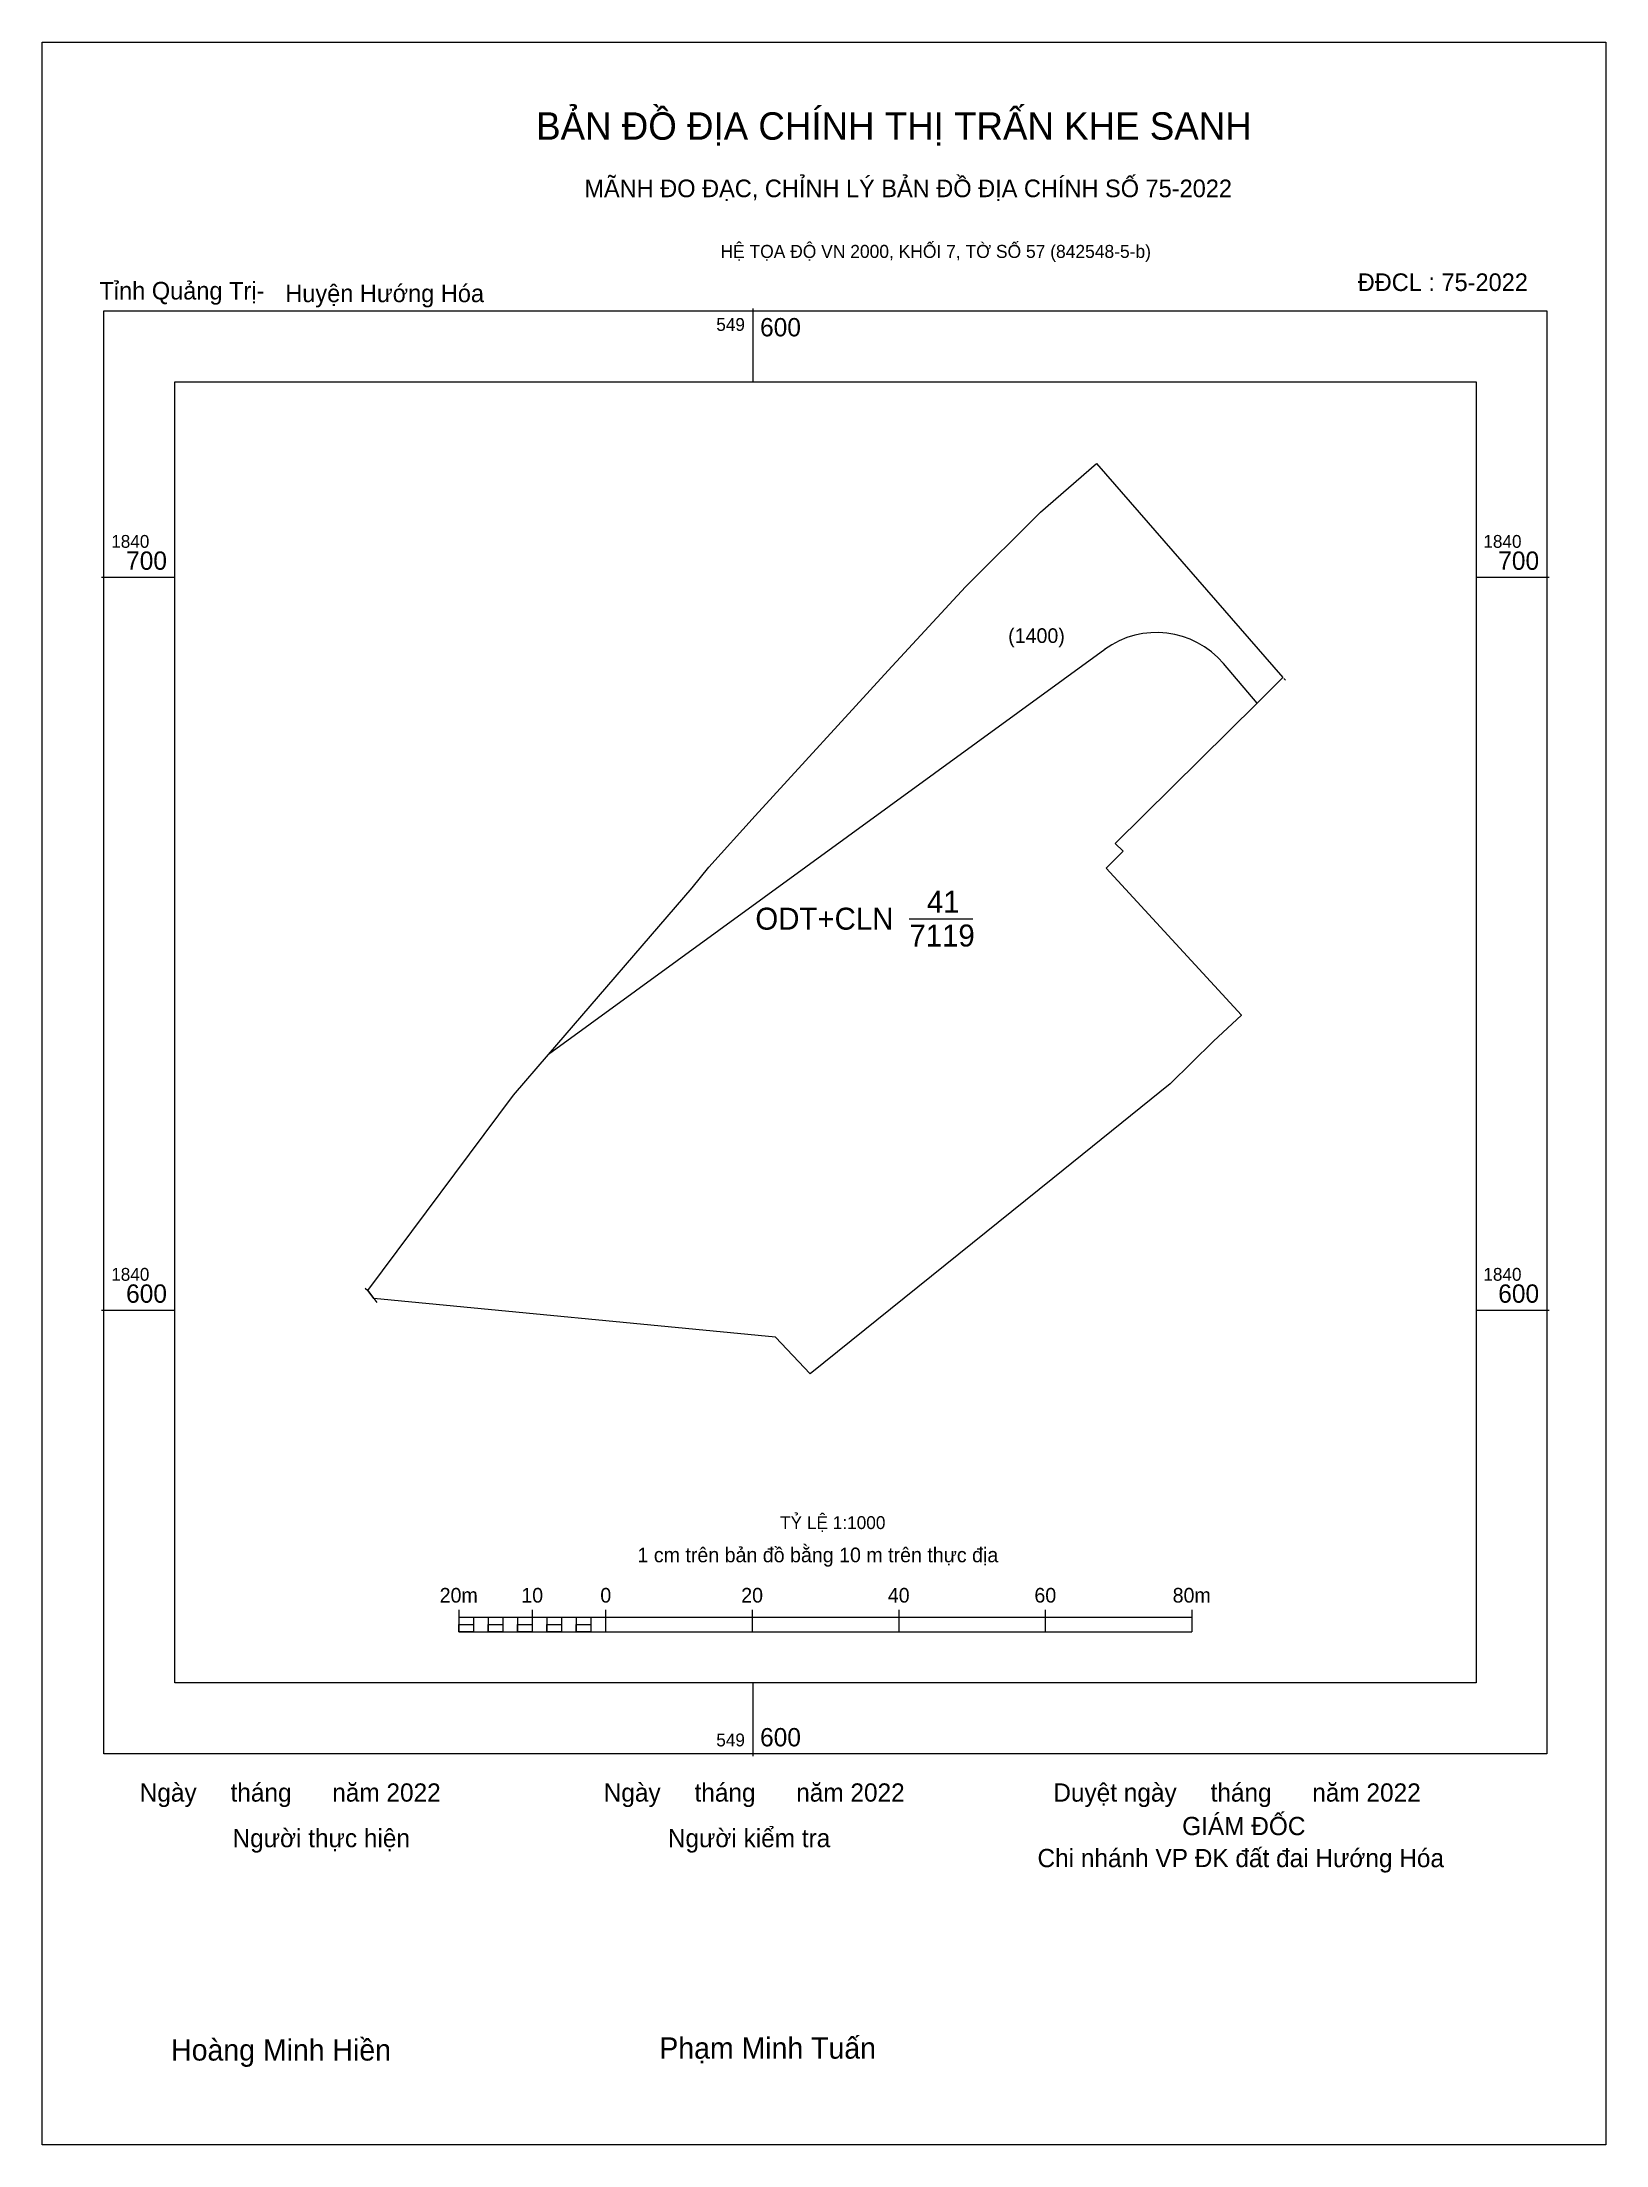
# Model space of a CAD drawing. Extents: x 548680 to 549716, y 1839491 to 1840773.
# Drawn here: x 549503 to 549716.4, y 1840486.1 to 1840773 of the extents above.
import ezdxf

# ---------------------------------------------------------------- set-up
doc = ezdxf.new("R2010")
doc.units = 0
for name, color, linetype in [('1-GT-hatchuong', 7, 'Continuous'), ('D_ODOTHICU', 7, 'Continuous'), ('Level 10', 7, 'Continuous'), ('Level 13', 7, 'Continuous'), ('Level 15', 7, 'Continuous'), ('Level 23', 7, 'Continuous'), ('Level 27', 7, 'Continuous'), ('Level 49', 7, 'Continuous'), ('Level 6', 7, 'Continuous'), ('Level 62', 7, 'Continuous'), ('Level 63', 7, 'Continuous'), ('Level 9', 7, 'Continuous')]:
    doc.layers.add(name, color=color, linetype=linetype)

msp = doc.modelspace()

# ---------------------------------------------------------------- linework, layer by layer
at = {"layer": 'D_ODOTHICU'}
for points in [[(549648.02, 1840690.14), (549572.15, 1840634.87)], [(549668.82, 1840682.8), (549664.23, 1840688.21)]]:
    msp.add_lwpolyline(points, dxfattribs=at)
msp.add_arc((549655.08, 1840680.44), 12, 40.3207, 126.0749, dxfattribs=at)
at = {"layer": 'Level 10'}
msp.add_line((549621.36, 1840653.4), (549630.05, 1840653.4), dxfattribs=at)
msp.add_lwpolyline([(549646.92, 1840715.52), (549672.34, 1840686.29), (549668.82, 1840682.8), (549649.47, 1840663.64), (549650.56, 1840662.63), (549648.21, 1840660.31), (549666.67, 1840640.25), (549662.86, 1840636.68), (549656.94, 1840630.86), (549640.95, 1840617.97), (549607.83, 1840591.29), (549603.12, 1840596.31), (549548.32, 1840601.56), (549547.5, 1840602.67), (549567.36, 1840629.32), (549572.15, 1840634.87), (549591.76, 1840657.59), (549594.02, 1840660.42), (549600.33, 1840667.42), (549618.47, 1840687.27), (549629.04, 1840698.66), (549639.26, 1840708.86)], close=True, dxfattribs=at)
at = {"layer": 'Level 15'}
msp.add_lwpolyline([(549503.05, 1840773.01), (549716.4, 1840773.01), (549716.4, 1840486.09), (549503.05, 1840486.09)], close=True, dxfattribs=at)
at = {"layer": 'Level 23'}
for p, q in [((549672.47, 1840686.15), (549672.69, 1840685.92)), ((549547.11, 1840603), (549547.5, 1840602.67))]:
    msp.add_line(p, q, dxfattribs=at)
at = {"layer": 'Level 27'}
for p, q in [((549666.67, 1840640.25), (549666.68, 1840640.26)), ((549547.5, 1840602.67), (549547.49, 1840602.68)), ((549607.83, 1840591.29), (549607.82, 1840591.28))]:
    msp.add_line(p, q, dxfattribs=at)
at = {"layer": 'Level 49'}
msp.add_line((549547.5, 1840602.67), (549548.73, 1840601.01), dxfattribs=at)
at = {"layer": 'Level 62'}
msp.add_lwpolyline([(549521.16, 1840726.66), (549698.68, 1840726.66), (549698.68, 1840549.15), (549521.16, 1840549.15)], close=True, dxfattribs=at)
at = {"layer": 'Level 63'}
for p, q in [((549600, 1840736.66), (549600, 1840726.66)), ((549511.16, 1840700), (549521.16, 1840700)), ((549698.68, 1840700), (549708.68, 1840700)), ((549511.16, 1840600), (549521.16, 1840600)), ((549698.68, 1840600), (549708.68, 1840600)), ((549559.92, 1840559.09), (549559.92, 1840556.09)), ((549559.92, 1840558.09), (549659.92, 1840558.09)), ((549561.92, 1840558.09), (549561.92, 1840556.09)), ((549563.92, 1840558.09), (549563.92, 1840556.09)), ((549565.92, 1840558.09), (549565.92, 1840556.09)), ((549567.92, 1840558.09), (549567.92, 1840556.09)), ((549569.92, 1840559.09), (549569.92, 1840556.09)), ((549569.92, 1840558.09), (549569.92, 1840556.09)), ((549571.92, 1840558.09), (549571.92, 1840556.09)), ((549573.92, 1840558.09), (549573.92, 1840556.09)), ((549575.92, 1840558.09), (549575.92, 1840556.09)), ((549577.92, 1840558.09), (549577.92, 1840556.09)), ((549579.92, 1840559.09), (549579.92, 1840556.09)), ((549579.92, 1840558.09), (549579.92, 1840556.09)), ((549599.92, 1840559.09), (549599.92, 1840556.09)), ((549619.92, 1840559.09), (549619.92, 1840556.09)), ((549639.92, 1840559.09), (549639.92, 1840556.09)), ((549659.92, 1840559.09), (549659.92, 1840556.09)), ((549559.92, 1840556.09), (549659.92, 1840556.09)), ((549600, 1840549.15), (549600, 1840539.15))]:
    msp.add_line(p, q, dxfattribs=at)
for points in [[(549511.48, 1840736.35), (549708.36, 1840736.35), (549708.36, 1840539.47), (549511.48, 1840539.47)], [(549559.92, 1840557.09), (549561.92, 1840557.09), (549561.92, 1840556.09), (549559.92, 1840556.09)], [(549559.92, 1840557.09), (549561.92, 1840557.09), (549561.92, 1840556.09), (549559.92, 1840556.09)], [(549563.92, 1840557.09), (549565.92, 1840557.09), (549565.92, 1840556.09), (549563.92, 1840556.09)], [(549567.92, 1840557.09), (549569.92, 1840557.09), (549569.92, 1840556.09), (549567.92, 1840556.09)], [(549571.92, 1840557.09), (549573.92, 1840557.09), (549573.92, 1840556.09), (549571.92, 1840556.09)], [(549575.92, 1840557.09), (549577.92, 1840557.09), (549577.92, 1840556.09), (549575.92, 1840556.09)]]:
    msp.add_lwpolyline(points, close=True, dxfattribs=at)

# ---------------------------------------------------------------- texts
at = {"layer": '1-GT-hatchuong'}
msp.add_text('(1400)', height=2, dxfattribs=at).set_placement((549634.85, 1840691.02))
at = {"layer": 'Level 13'}
for s, p in [('41', (549623.76, 1840654.2)), ('ODT+CLN', (549600.36, 1840651.9)), ('7119', (549621.37, 1840649.6))]:
    msp.add_text(s, height=3, dxfattribs=at).set_placement(p)
at = {"layer": 'Level 6'}
msp.add_text('TỶ LỆ 1:1000', height=1.7579, dxfattribs=at).set_placement((549603.73, 1840570.12))
at = {"layer": 'Level 63'}
for s, height, p in [('BẢN ĐỒ ĐỊA CHÍNH THỊ TRẤN KHE SANH', 3.7437, (549570.45, 1840759.68)), ('MÃNH ĐO ĐẠC, CHỈNH LÝ BẢN ĐỒ ĐỊA CHÍNH SỐ 75-2022', 2.4022, (549577.03, 1840751.84)), ('HỆ TỌA ĐỘ VN 2000, KHỐI 7, TỜ SỐ 57 (842548-5-b)', 1.7782, (549595.6, 1840743.55)), ('549', 1.75, (549595.03, 1840733.6)), ('600', 2.5, (549601, 1840732.85)), ('1840', 1.75, (549512.48, 1840704)), ('1840', 1.75, (549699.68, 1840704)), ('700', 2.5, (549514.51, 1840701)), ('700', 2.5, (549701.71, 1840701)), ('D', 0.01, (549591.76, 1840657.59)), ('D', 0.01, (549591.76, 1840657.59)), ('1840', 1.75, (549512.48, 1840604)), ('1840', 1.75, (549699.68, 1840604)), ('600', 2.5, (549514.51, 1840601)), ('D', 0.01, (549547.5, 1840602.67)), ('D', 0.01, (549547.5, 1840602.67)), ('D', 0.01, (549547.5, 1840602.67)), ('D', 0.01, (549547.5, 1840602.67)), ('D', 0.01, (549547.5, 1840602.67)), ('D', 0.01, (549547.5, 1840602.67)), ('600', 2.5, (549701.71, 1840601)), ('1 cm trên bản đồ bằng 10 m trên thực địa', 2, (549584.28, 1840565.59)), ('20m', 2, (549557.29, 1840560.09)), ('10', 2, (549568.43, 1840560.09)), ('0', 2, (549579.21, 1840560.09)), ('20', 2, (549598.43, 1840560.09)), ('40', 2, (549618.43, 1840560.09)), ('60', 2, (549638.43, 1840560.09)), ('80m', 2, (549657.29, 1840560.09)), ('549', 1.75, (549595.03, 1840540.47)), ('600', 2.5, (549601, 1840540.47)), ('Ngày     tháng      năm 2022', 2.4883, (549516.37, 1840532.93)), ('Ngày     tháng      năm 2022', 2.4883, (549579.67, 1840532.93)), ('Duyệt ngày     tháng      năm 2022', 2.4883, (549641.01, 1840532.93)), ('GIÁM ĐỐC', 2.488, (549658.59, 1840528.36)), ('Người thực hiện', 2.4883, (549529.03, 1840526.71)), ('Người kiểm tra', 2.4883, (549588.42, 1840526.71)), ('Chi nhánh VP ĐK đất đai Hướng Hóa', 2.4883, (549638.85, 1840523.99)), ('Hoàng Minh Hiền', 2.9024, (549520.66, 1840497.6)), ('Phạm Minh Tuấn', 2.9024, (549587.26, 1840497.86))]:
    msp.add_text(s, height=height, dxfattribs=at).set_placement(p)
at = {"layer": 'Level 9'}
for s, p in [('Tỉnh Quảng Trị-', (549510.88, 1840737.88)), ('ĐĐCL : 75-2022', (549682.54, 1840739.04)), ('Huyện Hướng Hóa', (549536.23, 1840737.52))]:
    msp.add_text(s, height=2.4022, dxfattribs=at).set_placement(p)

doc.saveas('drawing.dxf')
